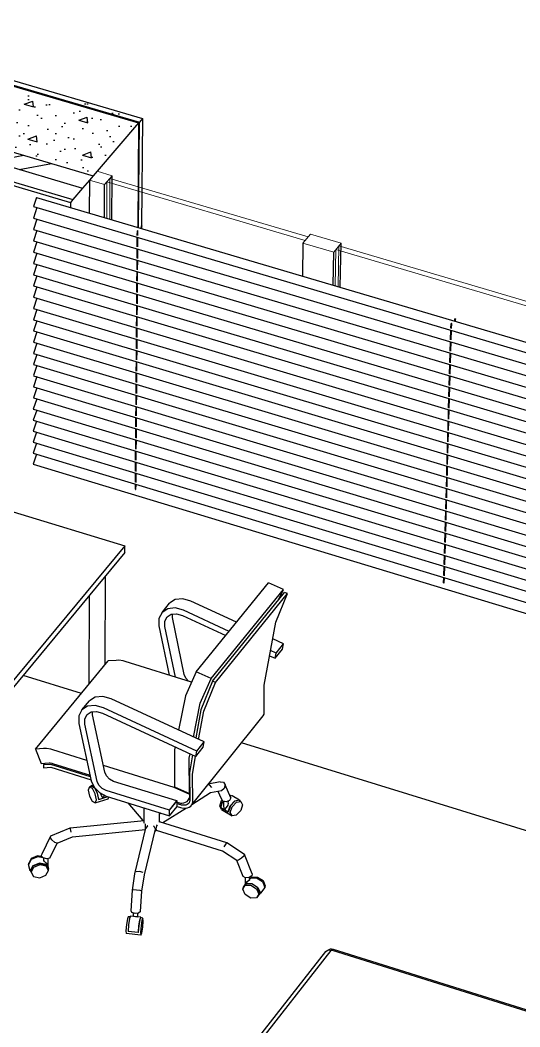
# Model space of a CAD drawing. Header units: millimetres. Extents: x 14050 to 24936, y -11631 to -4577.
# Drawn here: x 19801 to 20188, y -6315 to -5535 of the extents above; entities that cross this region are included whole.
import ezdxf

# ---------------------------------------------------------------- set-up
doc = ezdxf.new("R2010")
doc.units = ezdxf.units.MM
doc.header["$MEASUREMENT"] = 0
for name, color, linetype in [('NewA-Ee_25_10-M_WallsExternal', 7, 'Continuous'), ('NewA-Ee_30_40-M_Floors', 7, 'Continuous'), ('NewA-Ee_40_20-M_GeneralFFAndEInternalFixed', 7, 'Continuous'), ('NewA-Ee_40_20-M_GeneralFFAndEInternalMovable', 7, 'Continuous')]:
    doc.layers.add(name, color=color, linetype=linetype)

# ---------------------------------------------------------------- blocks, each defined once
blk = doc.blocks.new('Section Elem_7_1', base_point=(19801.11, -7873.17))
at = {"layer": 'NewA-Ee_25_10-M_WallsExternal', "linetype": 'Continuous'}
h = blk.add_hatch(dxfattribs=at)
h.set_pattern_fill('Structural_Concrete_0001', color=256, style=0, pattern_type=2)
h.set_pattern_definition([(343.6148, (19801.115, -7873.17), (36.4463, 41.5455), [7.3324, -36.6622]), (343.6148, (19840.44, -7858.604), (36.4463, 41.5455), [7.3324, -36.6622]), (20.3255, (19801.115, -7873.17), (-45.0887, 39.3886), [6.9897, -34.9487]), (20.3255, (19843.323, -7885.58), (-45.0887, 39.3886), [6.9897, -34.9487]), (96.095, (19808.15, -7875.24), (81.535, 2.1568), [4.5219, -22.6095]), (96.095, (19850.36, -7887.65), (81.535, 2.1568), [4.5219, -22.6095]), (343.6148, (19804.622, -7869.174), (7.014088, 7.99543), [0, -14.664884, 0, -21.997326]), (10.37118, (19811.656, -7871.2425), (-4.988787, 8.57883), [0, -11.366864, 0, -18.94477])])
h.paths.add_polyline_path([(19596.26, -5578.86), (19857.27, -5655.83), (19892.44, -5614.88), (19632.32, -5538.62)])
h = blk.add_hatch(dxfattribs=at)
h.set_pattern_fill('Render_0001', color=256, style=0, pattern_type=2)
h.set_pattern_definition([(10.3505, (19821.469, -7849.97), (-6.555697, 11.20255), [0, -13.22121, 0, -19.83182]), (78.8241, (19862.426, -7861.974), (-20.4518, 1.50508), [0, -5.81004, 0, -10.03553])])
h.paths.add_polyline_path([(19632.89, -5537.98), (19892.99, -5614.23), (19895.34, -5611.5), (19635.3, -5535.3)])
h = blk.add_hatch(dxfattribs=at)
h.set_pattern_fill('Insulation_0001', color=256, style=0, pattern_type=2)
h.set_pattern_definition([(10.3944, (19801.115, -7873.17), (-26.9852, 46.7349), []), (10.3944, (19795.72, -7863.825), (-26.9852, 46.7349), [])])
h.paths.add_polyline_path([(19596.26, -5578.86), (19587.75, -5588.36), (19848.97, -5665.5), (19857.27, -5655.83)])
h = blk.add_hatch(dxfattribs=at)
h.set_pattern_fill('Plaster_0001', color=256, style=0, pattern_type=2)
h.set_pattern_definition([(343.5262, (19801.115, -7873.172), (10.215346, 11.64458), [0, -12.267855]), (343.5262, (19812.105, -7869.089), (10.215346, 11.64458), [0, -12.267855])])
h.paths.add_polyline_path([(19580.06, -5596.94), (19578.07, -5599.16), (19839.53, -5676.49), (19841.47, -5674.23)])
for p, q in [((19632.32, -5538.62), (19892.44, -5614.88)), ((19632.89, -5537.98), (19892.99, -5614.23)), ((19635.3, -5535.3), (19895.34, -5611.5)), ((19596.26, -5578.86), (19857.27, -5655.83)), ((19587.75, -5588.36), (19848.97, -5665.5)), ((19580.06, -5596.94), (19841.47, -5674.23)), ((19892.44, -5614.88), (19891.81, -5695.9)), ((19892.36, -5696.06), (19892.99, -5614.23)), ((19895.34, -5611.5), (19892.99, -5614.23)), ((19895.34, -5611.5), (19894.67, -5694.76)), ((19757.68, -5652.28), (19839.53, -5676.49))]:
    blk.add_line(p, q, dxfattribs=at)
at = {"layer": 'NewA-Ee_25_10-M_WallsExternal', "linetype": 'Continuous', "flags": 128}
for points in [[(19892.44, -5614.88), (19860.2, -5652.42), (19857.27, -5655.83)], [(19857.27, -5655.83), (19854.32, -5659.28), (19848.97, -5665.5), (19841.47, -5674.23), (19839.53, -5676.49)]]:
    blk.add_lwpolyline(points, dxfattribs=at)
blk = doc.blocks.new('Section Elem_26_1', base_point=(19801.11, -7873.17))
at = {"layer": 'NewA-Ee_25_10-M_WallsExternal', "linetype": 'Continuous'}
for p, q in [((19860.2, -5652.53), (19860.2, -5652.42)), ((19854.32, -5659.28), (19854.2, -5684.77)), ((19865.94, -5688.24), (19866.08, -5662.75)), ((19871.76, -5689.96), (19871.96, -5655.88)), ((19839.53, -5676.49), (19839.52, -5680.42)), ((20019.85, -5708.12), (20019.38, -5733.64)), ((20048.7, -5742.32), (20049.43, -5708.19)), ((20043.12, -5740.67), (20043.65, -5715.14)), ((20199.26, -5761.05), (20198.61, -5780.3)), ((20196.91, -5786.17), (20197.05, -5782.23))]:
    blk.add_line(p, q, dxfattribs=at)
at = {"layer": 'NewA-Ee_25_10-M_WallsExternal', "color": 24, "linetype": 'Continuous', "lineweight": 13}
for p, q in [((19860.2, -5652.42), (19871.96, -5655.88)), ((19854.32, -5659.28), (19866.08, -5662.75)), ((19871.96, -5655.88), (19866.08, -5662.75)), ((19867.84, -5660.69), (20021.59, -5706.03)), ((20023.91, -5703.26), (19870.2, -5657.94)), ((20025.64, -5701.18), (20019.85, -5708.12)), ((20025.64, -5701.18), (20049.43, -5708.19)), ((20019.85, -5708.12), (20043.65, -5715.14)), ((20049.43, -5708.19), (20043.65, -5715.14)), ((20045.38, -5713.05), (20200.97, -5758.94)), ((20203.24, -5756.14), (20047.69, -5710.27)), ((20204.95, -5754.03), (20199.26, -5761.05)), ((20204.95, -5754.03), (20216.98, -5757.58)), ((20199.26, -5761.05), (20211.3, -5764.6))]:
    blk.add_line(p, q, dxfattribs=at)
at = {"layer": 'NewA-Ee_25_10-M_WallsExternal', "color": 44, "linetype": 'Continuous', "lineweight": 13}
for p, q in [((19867.84, -5660.69), (19867.69, -5688.76)), ((19870.2, -5657.94), (19870.01, -5689.45)), ((20021.59, -5706.15), (20021.59, -5706.03)), ((20023.9, -5703.37), (20023.91, -5703.26)), ((20045.38, -5713.05), (20044.8, -5741.16)), ((20047.69, -5710.27), (20047.03, -5741.82)), ((20200.96, -5759.06), (20200.97, -5758.94))]:
    blk.add_line(p, q, dxfattribs=at)
blk = doc.blocks.new('Section Elem_155_1', base_point=(19801.11, -7873.17))
at = {"layer": 'NewA-Ee_30_40-M_Floors', "linetype": 'Continuous'}
for p, q in [((19848.06, -6056.97), (19802.84, -6043.02)), ((20447.44, -6241.84), (19972.25, -6095.27))]:
    blk.add_line(p, q, dxfattribs=at)
blk = doc.blocks.new('Section Elem_202_1', base_point=(19801.11, -7873.17))
at = {"layer": 'NewA-Ee_40_20-M_GeneralFFAndEInternalFixed', "linetype": 'Continuous'}
for p, q in [((19813.28, -5672.68), (19810.92, -5679.8)), ((19813.3, -5672.66), (19813.28, -5672.68)), ((19813.28, -5672.68), (20218.58, -5792.61)), ((19813.3, -5672.66), (20218.6, -5792.59)), ((19810.92, -5679.8), (19810.93, -5679.81)), ((19813.58, -5680.59), (19810.92, -5688.63)), ((19810.93, -5679.81), (20216.17, -5799.82)), ((19813.57, -5689.42), (19810.91, -5697.44)), ((19810.92, -5688.63), (20215.85, -5808.68)), ((19810.92, -5688.63), (19810.92, -5688.63)), ((19813.56, -5698.23), (19810.9, -5706.23)), ((19810.91, -5697.44), (19810.92, -5697.44)), ((19810.92, -5697.44), (20215.54, -5817.51)), ((19891.41, -5702.08), (19891.44, -5698.45)), ((19891.66, -5698.37), (19891.44, -5698.45)), ((19891.44, -5698.45), (19891.45, -5698.61)), ((19891.45, -5698.61), (19891.69, -5698.68)), ((19891.66, -5698.37), (19891.9, -5698.44)), ((19891.91, -5698.59), (19891.69, -5698.68)), ((19891.88, -5702.21), (19891.91, -5698.59)), ((19891.9, -5698.44), (19891.91, -5698.59)), ((19894.52, -5696.7), (19894.53, -5694.81)), ((19894.75, -5694.73), (19894.53, -5694.81)), ((19894.53, -5694.81), (19894.55, -5694.97)), ((19894.55, -5694.97), (19894.79, -5695.04)), ((19894.75, -5694.73), (19894.99, -5694.8)), ((19895.01, -5694.95), (19894.79, -5695.04)), ((19894.99, -5694.8), (19895.01, -5694.95)), ((19894.99, -5696.84), (19895.01, -5694.95)), ((19813.55, -5707.02), (19810.89, -5715.02)), ((19810.9, -5706.23), (19810.91, -5706.24)), ((19810.91, -5706.24), (20215.22, -5826.34)), ((19891.34, -5710.91), (19891.4, -5703.64)), ((19891.81, -5711.05), (19891.87, -5703.78)), ((19810.89, -5715.02), (19810.9, -5715.02)), ((19813.53, -5715.81), (19810.89, -5723.79)), ((19810.9, -5715.02), (20214.91, -5835.15)), ((19891.27, -5719.73), (19891.33, -5712.47)), ((19891.75, -5719.87), (19891.8, -5712.61)), ((19813.52, -5724.58), (19810.88, -5732.55)), ((19810.89, -5723.79), (19810.9, -5723.79)), ((19810.9, -5723.8), (20214.59, -5843.95)), ((19891.21, -5728.53), (19891.26, -5721.29)), ((19891.68, -5728.67), (19891.73, -5721.43)), ((19813.51, -5733.33), (19810.87, -5741.29)), ((19810.88, -5732.55), (19810.89, -5732.55)), ((19810.89, -5732.55), (20214.28, -5852.74)), ((19891.14, -5737.32), (19891.19, -5730.09)), ((19891.61, -5737.46), (19891.67, -5730.23)), ((19810.87, -5741.29), (19810.88, -5741.29)), ((19810.88, -5741.3), (20213.97, -5861.51)), ((19891.07, -5746.1), (19891.13, -5738.88)), ((19891.54, -5746.24), (19891.6, -5739.02)), ((19813.5, -5742.08), (19810.87, -5750.02)), ((19891, -5754.87), (19891.06, -5747.65)), ((19891.47, -5755.01), (19891.53, -5747.79)), ((19813.49, -5750.81), (19810.86, -5758.74)), ((19810.87, -5750.02), (19810.87, -5750.03)), ((19810.87, -5750.03), (20213.65, -5870.27)), ((19890.94, -5763.62), (19890.99, -5756.42)), ((19891.41, -5763.76), (19891.46, -5756.56)), ((19813.48, -5759.53), (19810.85, -5767.45)), ((19810.86, -5758.74), (19810.87, -5758.74)), ((19810.87, -5758.75), (20213.34, -5879.01)), ((19813.47, -5768.23), (19810.84, -5776.14)), ((19810.85, -5767.45), (19810.86, -5767.45)), ((19810.86, -5767.45), (20213.03, -5887.74)), ((19890.87, -5772.36), (19890.92, -5765.17)), ((19891.34, -5772.5), (19891.4, -5765.31)), ((20134.54, -5774.07), (20134.65, -5770.44)), ((20134.87, -5770.35), (20134.65, -5770.44)), ((20134.65, -5770.44), (20134.67, -5770.6)), ((20134.67, -5770.6), (20134.91, -5770.67)), ((20134.87, -5770.35), (20135.11, -5770.42)), ((20135.13, -5770.58), (20134.91, -5770.67)), ((20135.02, -5774.21), (20135.13, -5770.58)), ((20135.11, -5770.42), (20135.13, -5770.58)), ((20137.61, -5768.63), (20137.67, -5766.74)), ((20137.89, -5766.65), (20137.67, -5766.74)), ((20137.67, -5766.74), (20137.69, -5766.9)), ((20137.69, -5766.9), (20137.93, -5766.97)), ((20137.89, -5766.65), (20138.13, -5766.73)), ((20138.15, -5766.88), (20137.93, -5766.97)), ((20138.09, -5768.77), (20138.15, -5766.88)), ((20138.13, -5766.73), (20138.15, -5766.88)), ((19810.84, -5776.14), (19810.85, -5776.14)), ((19813.46, -5776.93), (19810.84, -5784.82)), ((19810.85, -5776.15), (20212.72, -5896.46)), ((19890.8, -5781.08), (19890.86, -5773.91)), ((19891.27, -5781.22), (19891.33, -5774.05)), ((20134.29, -5782.92), (20134.5, -5775.64)), ((20134.77, -5783.06), (20134.98, -5775.78)), ((19813.44, -5785.6), (19810.83, -5793.49)), ((19810.84, -5784.82), (19810.84, -5784.82)), ((19810.84, -5784.83), (20212.41, -5905.17)), ((19890.74, -5789.79), (19890.79, -5782.63)), ((19891.2, -5789.94), (19891.26, -5782.77)), ((20134.04, -5791.75), (20134.25, -5784.48)), ((20134.52, -5791.9), (20134.73, -5784.63)), ((19813.43, -5794.27), (19810.82, -5802.14)), ((19810.83, -5793.49), (19810.84, -5793.49)), ((19810.84, -5793.49), (20212.1, -5913.86)), ((19890.67, -5798.49), (19890.72, -5791.34)), ((19891.14, -5798.63), (19891.19, -5791.48)), ((20133.79, -5800.58), (20133.99, -5793.32)), ((20134.27, -5800.72), (20134.47, -5793.46)), ((20215.85, -5808.68), (20220.16, -5795.85)), ((20216.17, -5799.82), (20218.6, -5792.59)), ((20220.15, -5795.84), (20217.74, -5795.13)), ((20218.6, -5792.59), (20218.58, -5792.61)), ((20220.15, -5795.85), (20220.15, -5795.84)), ((19813.42, -5802.92), (19810.81, -5810.78)), ((19810.82, -5802.14), (19810.83, -5802.14)), ((19810.83, -5802.15), (20211.79, -5922.54)), ((19890.6, -5807.18), (19890.66, -5800.04)), ((19891.07, -5807.32), (19891.13, -5800.18)), ((20133.53, -5809.38), (20133.74, -5802.14)), ((20134.01, -5809.53), (20134.22, -5802.28)), ((19810.81, -5810.78), (19810.82, -5810.78)), ((19813.41, -5811.56), (19810.81, -5819.41)), ((19810.82, -5810.79), (20211.48, -5931.21)), ((19890.53, -5815.85), (19890.59, -5808.72)), ((19891, -5815.99), (19891.06, -5808.86)), ((20133.28, -5818.18), (20133.49, -5810.94)), ((20133.76, -5818.32), (20133.97, -5811.08)), ((20215.54, -5817.51), (20219.84, -5804.7)), ((20219.83, -5804.69), (20217.43, -5803.98)), ((20219.83, -5804.7), (20219.83, -5804.69)), ((19810.81, -5819.41), (19810.82, -5819.41)), ((19810.82, -5819.41), (20211.17, -5939.86)), ((19890.47, -5824.51), (19890.52, -5817.4)), ((19890.94, -5824.65), (19890.99, -5817.54)), ((20215.22, -5826.34), (20219.52, -5813.54)), ((20219.51, -5813.53), (20217.11, -5812.82)), ((20219.51, -5813.54), (20219.51, -5813.53)), ((19813.4, -5820.19), (19810.8, -5828.02)), ((19890.4, -5833.16), (19890.46, -5826.05)), ((19890.87, -5833.3), (19890.92, -5826.2)), ((20133.03, -5826.96), (20133.24, -5819.74)), ((20133.51, -5827.1), (20133.72, -5819.88)), ((20214.91, -5835.15), (20219.2, -5822.36)), ((20219.19, -5822.35), (20216.8, -5821.64)), ((20219.19, -5822.36), (20219.19, -5822.35)), ((19813.39, -5828.81), (19810.79, -5836.63)), ((19810.8, -5828.02), (19810.81, -5828.03)), ((19810.81, -5828.03), (20210.86, -5948.5)), ((19890.33, -5841.8), (19890.39, -5834.7)), ((19890.8, -5841.94), (19890.86, -5834.84)), ((20132.78, -5835.73), (20132.99, -5828.52)), ((20133.26, -5835.87), (20133.47, -5828.66)), ((20214.59, -5843.95), (20218.88, -5831.17)), ((20218.88, -5831.16), (20216.48, -5830.45)), ((20218.87, -5831.17), (20218.88, -5831.16)), ((19810.79, -5836.63), (19810.8, -5836.63)), ((19813.38, -5837.41), (19810.79, -5845.22)), ((19810.8, -5836.63), (20210.55, -5957.13)), ((20132.53, -5844.48), (20132.74, -5837.28)), ((20133.01, -5844.62), (20133.21, -5837.42)), ((20214.28, -5852.74), (20218.57, -5839.96)), ((20218.56, -5839.96), (20216.17, -5839.25)), ((20218.56, -5839.96), (20218.56, -5839.96)), ((19813.37, -5846), (19810.78, -5853.79)), ((19810.79, -5845.22), (20210.25, -5965.74)), ((19810.79, -5845.22), (19810.79, -5845.22)), ((19890.27, -5850.42), (19890.32, -5843.33)), ((19890.74, -5850.56), (19890.79, -5843.47)), ((20132.28, -5853.22), (20132.49, -5846.04)), ((20132.76, -5853.37), (20132.96, -5846.18)), ((20213.97, -5861.51), (20218.25, -5848.75)), ((20218.24, -5848.74), (20215.86, -5848.03)), ((20218.24, -5848.75), (20218.24, -5848.74)), ((19813.36, -5854.58), (19810.77, -5862.36)), ((19810.78, -5853.79), (19810.79, -5853.8)), ((19810.79, -5853.8), (20209.94, -5974.34)), ((19890.2, -5859.03), (19890.26, -5851.95)), ((19890.67, -5859.17), (19890.72, -5852.1)), ((20132.03, -5861.95), (20132.24, -5854.78)), ((20132.51, -5862.09), (20132.71, -5854.92)), ((20213.65, -5870.27), (20217.93, -5857.51)), ((20217.93, -5857.51), (20215.55, -5856.8)), ((20217.93, -5857.51), (20217.93, -5857.51)), ((19813.35, -5863.14), (19810.76, -5870.91)), ((19810.77, -5862.36), (19810.78, -5862.36)), ((19810.78, -5862.36), (20209.63, -5982.93)), ((19890.14, -5867.62), (19890.19, -5860.56)), ((19890.6, -5867.76), (19890.66, -5860.7)), ((20131.78, -5870.67), (20131.99, -5863.5)), ((20132.26, -5870.81), (20132.46, -5863.65)), ((20217.61, -5866.27), (20215.24, -5865.56)), ((19810.76, -5870.91), (19810.77, -5870.91)), ((19813.33, -5871.69), (19810.76, -5879.45)), ((19810.77, -5870.92), (20209.33, -5991.51)), ((19890.07, -5876.21), (19890.12, -5869.16)), ((19890.54, -5876.35), (19890.59, -5869.3)), ((20131.53, -5879.37), (20131.74, -5872.22)), ((20132.01, -5879.51), (20132.21, -5872.36)), ((20213.34, -5879.01), (20217.62, -5866.27)), ((20217.61, -5866.27), (20217.61, -5866.27)), ((19810.76, -5879.45), (19810.77, -5879.45)), ((19810.77, -5879.45), (20209.02, -6000.07)), ((19890, -5884.78), (19890.06, -5877.74)), ((19890.47, -5884.92), (19890.52, -5877.88)), ((20131.28, -5888.06), (20131.49, -5880.92)), ((20131.76, -5888.2), (20131.96, -5881.06)), ((20213.03, -5887.74), (20217.3, -5875.01)), ((20217.3, -5875.01), (20214.92, -5874.3)), ((20217.3, -5875.01), (20217.3, -5875.01)), ((19889.94, -5893.34), (19889.99, -5886.31)), ((19890.4, -5893.48), (19890.46, -5886.45)), ((20131.04, -5896.73), (20131.24, -5889.6)), ((20212.72, -5896.46), (20216.99, -5883.74)), ((20216.98, -5883.74), (20214.61, -5883.03)), ((20216.98, -5883.74), (20216.98, -5883.74)), ((19889.9, -5898.85), (19889.93, -5894.87)), ((19890.36, -5898.99), (19890.39, -5895.01)), ((20131.51, -5896.88), (20131.72, -5889.75)), ((20212.41, -5905.17), (20216.68, -5892.46)), ((20216.67, -5892.45), (20214.3, -5891.75)), ((20216.67, -5892.46), (20216.67, -5892.45)), ((19889.9, -5898.85), (19889.91, -5899)), ((19889.91, -5899), (19890.14, -5899.07)), ((19890.14, -5899.07), (19890.36, -5898.99)), ((20130.79, -5905.4), (20130.99, -5898.28)), ((20131.26, -5905.54), (20131.47, -5898.42)), ((20212.1, -5913.86), (20216.36, -5901.16)), ((20216.36, -5901.16), (20213.99, -5900.45)), ((20216.35, -5901.16), (20216.36, -5901.16)), ((20130.54, -5914.05), (20130.74, -5906.94)), ((20131.02, -5914.19), (20131.22, -5907.08)), ((20211.79, -5922.54), (20216.05, -5909.85)), ((20216.04, -5909.85), (20213.68, -5909.14)), ((20216.04, -5909.85), (20216.04, -5909.85)), ((20130.29, -5922.68), (20130.5, -5915.59)), ((20130.77, -5922.83), (20130.97, -5915.73)), ((20211.48, -5931.21), (20215.74, -5918.53)), ((20215.73, -5918.52), (20213.37, -5917.82)), ((20215.73, -5918.53), (20215.73, -5918.52)), ((20130.05, -5931.31), (20130.25, -5924.22)), ((20130.52, -5931.45), (20130.72, -5924.37)), ((20211.17, -5939.86), (20215.43, -5927.19)), ((20215.42, -5927.19), (20213.07, -5926.48)), ((20215.42, -5927.19), (20215.42, -5927.19)), ((20129.8, -5939.92), (20130, -5932.85)), ((20130.27, -5940.06), (20130.48, -5932.99)), ((20210.86, -5948.5), (20215.11, -5935.84)), ((20215.11, -5935.84), (20212.76, -5935.13)), ((20215.1, -5935.84), (20215.11, -5935.84)), ((20129.55, -5948.52), (20129.76, -5941.46)), ((20130.03, -5948.66), (20130.23, -5941.6)), ((20214.8, -5944.48), (20212.45, -5943.77)), ((20129.31, -5957.1), (20129.51, -5950.05)), ((20129.78, -5957.25), (20129.98, -5950.2)), ((20210.55, -5957.13), (20214.8, -5944.48)), ((20214.79, -5944.48), (20214.8, -5944.48)), ((20129.06, -5965.67), (20129.27, -5958.64)), ((20129.54, -5965.82), (20129.74, -5958.78)), ((20210.25, -5965.74), (20214.49, -5953.11)), ((20214.48, -5953.1), (20212.14, -5952.4)), ((20214.48, -5953.11), (20214.48, -5953.1)), ((20128.91, -5971.2), (20129.02, -5967.21)), ((20129.38, -5971.34), (20129.49, -5967.35)), ((20209.94, -5974.34), (20214.18, -5961.72)), ((20214.17, -5961.71), (20211.84, -5961.01)), ((20214.17, -5961.72), (20214.17, -5961.71)), ((20128.91, -5971.2), (20128.93, -5971.36)), ((20128.93, -5971.36), (20129.16, -5971.43)), ((20129.16, -5971.43), (20129.38, -5971.34)), ((20209.63, -5982.93), (20213.87, -5970.32)), ((20213.86, -5970.31), (20211.53, -5969.61)), ((20213.86, -5970.32), (20213.86, -5970.31)), ((20209.33, -5991.51), (20213.56, -5978.91)), ((20213.56, -5978.9), (20211.23, -5978.2)), ((20213.55, -5978.91), (20213.56, -5978.9)), ((20209.02, -6000.07), (20213.25, -5987.48)), ((20213.25, -5987.47), (20210.92, -5986.77)), ((20213.25, -5987.48), (20213.25, -5987.47))]:
    blk.add_line(p, q, dxfattribs=at)
blk = doc.blocks.new('Section Elem_229_1', base_point=(19801.11, -7873.17))
at = {"layer": 'NewA-Ee_40_20-M_GeneralFFAndEInternalMovable', "linetype": 'Continuous'}
for p, q in [((19636.49, -6023.94), (19741.64, -5899.97)), ((19741.64, -5899.97), (19762.39, -5906.28)), ((19765.06, -5907.09), (19779.79, -5911.58)), ((19795.12, -5916.24), (19881.68, -5942.58)), ((19881.68, -5942.58), (19756.77, -6093.28)), ((19881.64, -5947.9), (19881.68, -5942.58)), ((19881.64, -5947.9), (19756.79, -6098.61)), ((19866.4, -6034.66), (19866.8, -5965.81)), ((19854.1, -6049.62), (19854.42, -5980.75)), ((19756.77, -6093.28), (19718.64, -6081.43)), ((19756.79, -6098.61), (19718.67, -6086.77)), ((19744.36, -6237.38), (19743.64, -6094.53)), ((19756.74, -6234.85), (19756.2, -6098.43)), ((19756.79, -6098.61), (19756.77, -6093.28)), ((19743.13, -6237.64), (19743.6, -6233.92)), ((19747.01, -6240.46), (19743.13, -6237.64)), ((19743.14, -6239.71), (19743.13, -6237.64)), ((19747.02, -6242.54), (19743.14, -6239.71)), ((19743.6, -6233.92), (19744.35, -6233.53)), ((19747.6, -6239.74), (19744.36, -6237.38)), ((19752.97, -6240.74), (19747.01, -6240.46)), ((19752.56, -6239.97), (19747.6, -6239.74)), ((19756.35, -6237.95), (19752.56, -6239.97)), ((19757.51, -6238.31), (19752.97, -6240.74)), ((19757.52, -6240.39), (19752.98, -6242.82)), ((19756.74, -6234.85), (19756.35, -6237.95)), ((19756.74, -6233.7), (19757.98, -6234.6)), ((19757.98, -6234.6), (19757.51, -6238.31)), ((19757.99, -6236.68), (19757.52, -6240.39)), ((19757.99, -6236.68), (19757.98, -6234.6)), ((19752.98, -6242.82), (19747.02, -6242.54))]:
    blk.add_line(p, q, dxfattribs=at)
blk = doc.blocks.new('Section Elem_230_1', base_point=(19801.11, -7873.17))
at = {"layer": 'NewA-Ee_40_20-M_GeneralFFAndEInternalMovable', "linetype": 'Continuous'}
for p, q in [((19937.12, -6040.19), (19993.08, -5971.43)), ((20004.63, -5976.51), (19993.08, -5971.43)), ((19948.74, -6045.32), (20004.63, -5976.51)), ((19949.7, -6047.53), (20005.58, -5978.71)), ((19952.07, -6048.44), (20007.93, -5979.62)), ((19998.75, -6001.82), (20007.93, -5979.62)), ((20001.23, -5984.06), (20004.63, -5976.51)), ((20007.93, -5979.62), (20005.58, -5978.71)), ((19910.55, -5994.18), (19916.35, -5987.11)), ((19920.82, -5990.79), (19914.99, -5991.35)), ((19920.79, -5984.28), (19916.35, -5987.11)), ((19926.63, -5983.72), (19920.79, -5984.28)), ((19927.18, -5992.59), (19920.82, -5990.79)), ((19932.98, -5985.51), (19926.63, -5983.72)), ((19968.34, -6001.83), (19932.98, -5985.51)), ((19910.55, -5994.18), (19908.17, -5998.84)), ((19908.17, -5998.84), (19908.21, -6004.64)), ((19914.99, -5991.35), (19910.55, -5994.18)), ((19912.76, -6001.01), (19914.46, -5997.68)), ((19914.46, -5997.68), (19917.64, -5995.67)), ((19914.46, -5997.68), (19914.54, -5997.59)), ((19917.64, -5995.67), (19921.8, -5995.27)), ((19918.59, -5998.08), (19918.58, -5995.58)), ((19927.82, -6042.31), (19918.59, -5998.08)), ((19921.8, -5995.27), (19926.34, -5996.55)), ((19926.34, -5996.55), (19959.99, -6012.09)), ((19962.56, -6008.93), (19927.18, -5992.59)), ((19908.21, -6004.64), (19916.22, -6042.84)), ((19912.79, -6005.15), (19912.76, -6001.01)), ((19920.98, -6044.3), (19912.79, -6005.15)), ((19989.68, -6050.64), (19998.75, -6001.82)), ((20004.71, -6018.62), (19996.35, -6014.76)), ((19998.95, -6025.73), (20004.71, -6018.62)), ((20003.92, -6022.61), (20004.71, -6018.62)), ((19993.93, -6027.76), (19998.17, -6029.72)), ((19998.95, -6025.73), (19994.67, -6023.75)), ((19998.17, -6029.72), (20003.92, -6022.61)), ((19998.17, -6029.72), (19998.95, -6025.73)), ((19812.56, -6100.15), (19868.74, -6031.82)), ((19874.93, -6031.42), (19868.74, -6031.82)), ((19877.16, -6031.35), (19874.93, -6031.42)), ((19880.37, -6031.83), (19877.16, -6031.35)), ((19882, -6032.33), (19880.37, -6031.83)), ((19933.52, -6048.16), (19882, -6032.33)), ((19929.12, -6045.3), (19927.82, -6042.31)), ((19937.12, -6040.19), (19928.65, -6058.92)), ((19931.16, -6047.43), (19929.12, -6045.3)), ((19948.74, -6045.32), (19937.12, -6040.19)), ((19940.19, -6064.46), (19948.74, -6045.32)), ((19949.7, -6047.53), (19940.61, -6069.68)), ((19942.96, -6070.65), (19952.07, -6048.44)), ((19952.07, -6048.44), (19949.7, -6047.53)), ((19989.87, -6072.27), (19989.68, -6050.64)), ((19858.8, -6059.82), (19854.35, -6062.63)), ((19864.65, -6059.28), (19858.8, -6059.82)), ((19871.05, -6061.1), (19864.65, -6059.28)), ((19943.28, -6094.59), (19871.05, -6061.1)), ((19928.65, -6058.92), (19923.26, -6085.44)), ((19848.45, -6069.82), (19854.35, -6062.63)), ((19852.9, -6067.01), (19848.45, -6069.82)), ((19858.76, -6066.47), (19852.9, -6067.01)), ((19865.15, -6068.3), (19858.76, -6066.47)), ((19937.43, -6101.82), (19865.15, -6068.3)), ((19934.94, -6090.85), (19940.19, -6064.46)), ((19848.45, -6069.82), (19846.09, -6074.47)), ((19846.09, -6074.47), (19846.16, -6080.28)), ((19850.72, -6076.67), (19852.41, -6073.34)), ((19850.77, -6080.82), (19850.72, -6076.67)), ((19852.41, -6073.34), (19855.58, -6071.34)), ((19852.41, -6073.34), (19852.48, -6073.25)), ((19855.58, -6071.34), (19859.77, -6070.96)), ((19856.66, -6073.62), (19856.63, -6071.24)), ((19866.17, -6117.97), (19856.66, -6073.62)), ((19859.77, -6070.96), (19864.33, -6072.26)), ((19864.33, -6072.26), (19936.67, -6105.82)), ((19933.62, -6143.25), (19989.09, -6074.35)), ((19940.61, -6069.68), (19936.65, -6091.52)), ((19938.95, -6092.71), (19942.96, -6070.65)), ((19989.09, -6074.35), (19989.68, -6073.14)), ((19989.68, -6073.14), (19989.87, -6072.27)), ((19846.16, -6080.28), (19855.71, -6124.63)), ((19860.31, -6125.17), (19850.77, -6080.82)), ((19818.77, -6099.77), (19812.56, -6100.15)), ((19812.56, -6100.15), (19816.92, -6111.25)), ((19821.01, -6099.72), (19818.77, -6099.77)), ((19824.24, -6100.2), (19821.01, -6099.72)), ((19825.88, -6100.71), (19824.24, -6100.2)), ((19920.63, -6098.38), (19920.17, -6100.65)), ((19936.67, -6105.82), (19942.51, -6098.59)), ((19937.43, -6101.82), (19943.28, -6094.59)), ((19942.51, -6098.59), (19943.28, -6094.59)), ((19852.33, -6108.92), (19825.88, -6100.71)), ((19920.17, -6100.65), (19920.36, -6129.46)), ((19931.71, -6107.05), (19932.36, -6103.82)), ((19931.95, -6134.61), (19931.71, -6107.05)), ((19934.25, -6104.7), (19931.76, -6118.44)), ((19934.09, -6119.5), (19936.58, -6105.78)), ((19936.67, -6105.82), (19937.43, -6101.82)), ((19816.92, -6111.25), (19823.05, -6110.88)), ((19818.79, -6112.46), (19819.93, -6111.07)), ((19824.49, -6112.12), (19818.79, -6112.46)), ((19818.79, -6112.46), (19818.79, -6114.57)), ((19818.79, -6114.57), (19824.39, -6114.2)), ((19823.05, -6110.88), (19823.89, -6110.86)), ((19823.89, -6110.86), (19825.1, -6111.04)), ((19824.39, -6114.2), (19855.55, -6123.88)), ((19855.07, -6121.62), (19824.49, -6112.12)), ((19825.1, -6111.04), (19825.71, -6111.23)), ((19825.71, -6111.23), (19854.77, -6120.26)), ((19919.99, -6129.9), (19865.08, -6112.87)), ((19867.5, -6120.97), (19866.17, -6117.97)), ((19869.95, -6123.53), (19867.5, -6120.97)), ((19873.03, -6125.13), (19869.95, -6123.53)), ((19931.76, -6118.44), (19932.06, -6140.12)), ((19934.39, -6141.16), (19934.09, -6119.5)), ((19854.36, -6129.46), (19853.43, -6131.89)), ((19854.36, -6129.46), (19856, -6128.94)), ((19856.58, -6130.64), (19854.36, -6129.46)), ((19855.69, -6128.47), (19855.44, -6129.12)), ((19855.69, -6128.47), (19857.2, -6127.99)), ((19857.97, -6129.68), (19855.69, -6128.47)), ((19855.71, -6124.63), (19857.92, -6129.63)), ((19855.76, -6129.02), (19855.83, -6128.85)), ((19855.83, -6128.85), (19855.9, -6128.83)), ((19855.83, -6128.85), (19858.09, -6130.06)), ((19858.79, -6134.74), (19856.58, -6130.64)), ((19857.92, -6129.63), (19862.01, -6133.9)), ((19858.09, -6130.06), (19860.35, -6134.24)), ((19860.49, -6134.18), (19858.18, -6129.89)), ((19861.63, -6128.18), (19860.31, -6125.17)), ((19864.09, -6130.74), (19861.63, -6128.18)), ((19867.17, -6132.33), (19864.09, -6130.74)), ((19922.17, -6140.33), (19873.03, -6125.13)), ((19932.03, -6135.25), (19919.99, -6129.9)), ((19920.36, -6129.46), (19931.95, -6134.61)), ((19946.12, -6127.71), (19947.2, -6127.84)), ((19955.72, -6125.57), (19946.41, -6127.36)), ((19947.2, -6127.84), (19948.91, -6129.87)), ((19955.72, -6125.57), (19958.19, -6125.73)), ((19958.79, -6130.65), (19956.57, -6132.53)), ((19958.19, -6125.73), (19959.46, -6127.84)), ((19959.46, -6127.84), (19958.79, -6130.65)), ((19964.02, -6138.03), (19959.46, -6127.84)), ((19853.43, -6131.89), (19854.33, -6136.5)), ((19854.33, -6136.5), (19856.53, -6140.6)), ((19858.75, -6141.78), (19868.82, -6138.58)), ((19859.69, -6139.35), (19858.79, -6134.74)), ((19860.35, -6134.24), (19861.26, -6138.95)), ((19861.46, -6139.18), (19860.49, -6134.18)), ((19861.26, -6138.95), (19861.46, -6139.18)), ((19861.46, -6139.18), (19868.46, -6136.96)), ((19862.01, -6133.9), (19867.15, -6136.56)), ((19863.7, -6136.18), (19862.77, -6134.29)), ((19864.99, -6138.07), (19863.7, -6136.18)), ((19865.73, -6135.82), (19864.99, -6138.07)), ((19867.15, -6136.56), (19916.38, -6151.82)), ((19916.34, -6147.56), (19867.17, -6132.33)), ((19868.82, -6138.58), (19869.34, -6137.24)), ((19930.94, -6139.63), (19932.04, -6138.27)), ((19930.94, -6139.63), (19931.65, -6138.42)), ((19931.65, -6138.42), (19932.07, -6137.03)), ((19931.95, -6134.61), (19931.98, -6134.57)), ((19932.03, -6135.25), (19932.1, -6135.15)), ((19932.14, -6135.3), (19932.03, -6135.25)), ((19932.07, -6137.03), (19932.19, -6135.51)), ((19932.14, -6135.3), (19932.22, -6135.21)), ((19932.19, -6135.51), (19932.14, -6135.3)), ((19948.13, -6134.16), (19933.6, -6143.26)), ((19956.57, -6132.53), (19948.13, -6134.16)), ((19956.62, -6138.75), (19954.06, -6133.01)), ((19956.57, -6132.53), (19956.46, -6132.52)), ((19957.74, -6140.5), (19956.62, -6138.75)), ((19964.02, -6138.03), (19962.97, -6139.99)), ((19963.03, -6135.82), (19963.5, -6135.72)), ((19963.26, -6136.33), (19965.01, -6135.99)), ((19963.5, -6135.72), (19964.21, -6136.15)), ((19965.01, -6135.99), (19970.71, -6139.45)), ((19856.53, -6140.6), (19858.75, -6141.78)), ((19858.75, -6141.78), (19859.69, -6139.35)), ((19883.98, -6141.77), (19895.61, -6155.6)), ((19896.36, -6145.61), (19896.76, -6146.08)), ((19896.66, -6157.43), (19896.76, -6145.74)), ((19929.51, -6145.82), (19911.09, -6157.36)), ((19916.34, -6147.56), (19922.17, -6140.33)), ((19916.38, -6151.82), (19922.22, -6144.59)), ((19916.43, -6147.59), (19922.26, -6140.36)), ((19922.26, -6140.36), (19922.17, -6140.33)), ((19922.21, -6144.59), (19925, -6145.45)), ((19922.22, -6144.59), (19922.26, -6140.36)), ((19925.02, -6143.34), (19922.24, -6142.48)), ((19922.25, -6141.21), (19924.98, -6142.06)), ((19924.98, -6142.06), (19925.81, -6142.09)), ((19925, -6145.45), (19925.82, -6145.71)), ((19925.64, -6143.53), (19925.02, -6143.34)), ((19926.86, -6143.72), (19925.64, -6143.53)), ((19925.81, -6142.09), (19927.37, -6141.88)), ((19925.82, -6145.71), (19927.44, -6145.95)), ((19928.02, -6143.7), (19926.86, -6143.72)), ((19927.37, -6141.88), (19928.77, -6141.39)), ((19927.44, -6145.95), (19929, -6145.93)), ((19929.1, -6143.48), (19928.02, -6143.7)), ((19928.77, -6141.39), (19929.97, -6140.63)), ((19929, -6145.93), (19930.43, -6145.63)), ((19930.05, -6143.06), (19929.1, -6143.48)), ((19929.97, -6140.63), (19930.94, -6139.63)), ((19930.86, -6142.45), (19930.05, -6143.06)), ((19930.43, -6145.63), (19931.7, -6145.07)), ((19931.48, -6141.68), (19930.86, -6142.45)), ((19931.92, -6140.77), (19931.48, -6141.68)), ((19931.48, -6141.68), (19931.56, -6141.59)), ((19931.7, -6145.07), (19932.78, -6144.27)), ((19932.06, -6140.12), (19931.92, -6140.77)), ((19932.78, -6144.27), (19933.62, -6143.25)), ((19933.62, -6143.25), (19934.2, -6142.03)), ((19934.2, -6142.03), (19934.39, -6141.16)), ((19955.35, -6144.33), (19956.79, -6139.94)), ((19956.69, -6146.98), (19955.35, -6144.33)), ((19956.17, -6145.32), (19957.73, -6140.56)), ((19956.17, -6145.32), (19961.87, -6148.78)), ((19956.69, -6146.98), (19964.82, -6151.92)), ((19956.79, -6139.94), (19957.14, -6139.56)), ((19957.73, -6140.56), (19957.78, -6140.51)), ((19960.36, -6141.02), (19957.74, -6140.5)), ((19958.53, -6144.36), (19958.58, -6140.66)), ((19958.53, -6144.36), (19958.57, -6144.17)), ((19959.02, -6147.05), (19958.53, -6144.36)), ((19960.26, -6145.4), (19959.02, -6147.05)), ((19961.48, -6143.59), (19960.26, -6145.4)), ((19962.97, -6139.99), (19960.36, -6141.02)), ((19961.97, -6142.01), (19961.48, -6143.59)), ((19961.87, -6148.78), (19963.43, -6144.01)), ((19961.97, -6142.01), (19961.99, -6140.38)), ((19963.64, -6144.1), (19962.16, -6148.59)), ((19963.43, -6144.01), (19967.09, -6140.15)), ((19963.48, -6149.27), (19964.93, -6144.87)), ((19967.09, -6140.46), (19963.64, -6144.1)), ((19964.93, -6144.87), (19968.31, -6141.3)), ((19967.09, -6140.15), (19970.71, -6139.45)), ((19970.49, -6139.8), (19967.09, -6140.46)), ((19968.31, -6141.3), (19971.64, -6140.66)), ((19970.29, -6139.84), (19971.64, -6140.66)), ((19970.4, -6139.74), (19970.49, -6139.8)), ((19970.61, -6140.03), (19970.49, -6139.8)), ((19970.71, -6139.45), (19971.17, -6140.37)), ((19972.98, -6143.31), (19971.54, -6147.7)), ((19971.64, -6140.66), (19972.98, -6143.31)), ((19908.56, -6156.65), (19908.63, -6149.41)), ((19909.75, -6149.76), (19908.62, -6150.47)), ((19916.43, -6147.59), (19916.34, -6147.56)), ((19916.38, -6151.82), (19916.43, -6147.59)), ((19962.16, -6148.59), (19961.87, -6148.78)), ((19964.82, -6151.92), (19963.48, -6149.27)), ((19968.16, -6151.27), (19964.82, -6151.92)), ((19971.54, -6147.7), (19968.16, -6151.27)), ((19824.31, -6167.34), (19839.39, -6161.22)), ((19839.39, -6161.22), (19896.68, -6155.49)), ((19839.61, -6162.05), (19839.39, -6161.22)), ((19840.24, -6164.42), (19839.61, -6162.05)), ((19841.26, -6168.16), (19897.67, -6162.51)), ((19889.61, -6196.8), (19898.13, -6161.42)), ((19896.99, -6197.5), (19905.48, -6162.12)), ((19897.7, -6158.68), (19897.6, -6158.12)), ((19897.67, -6162.51), (19897.86, -6161.26)), ((19897.84, -6162.62), (19897.67, -6162.5)), ((19897.86, -6161.26), (19897.7, -6158.68)), ((19899.22, -6159.6), (19898.13, -6161.42)), ((19899.45, -6159.56), (19899.22, -6159.6)), ((19904.42, -6160.1), (19904.04, -6159.95)), ((19905.48, -6162.12), (19904.42, -6160.1)), ((19906.31, -6159.5), (19905.8, -6162.02)), ((19905.8, -6162.02), (19906.27, -6163.33)), ((19906.72, -6158.71), (19906.31, -6159.5)), ((19908.64, -6156.6), (19908.38, -6156.75)), ((19908.53, -6156.08), (19908.71, -6156.62)), ((19960.87, -6172.85), (19908.64, -6156.6)), ((19817.55, -6181.2), (19824.31, -6167.34)), ((19823.9, -6168.43), (19824.31, -6167.34)), ((19825.16, -6170.55), (19823.9, -6168.43)), ((19829.21, -6173.05), (19841.26, -6168.16)), ((19906.27, -6163.33), (19905.03, -6163.99)), ((19957.55, -6179.3), (19906.27, -6163.33)), ((19823.57, -6184.58), (19829.21, -6173.05)), ((19827.36, -6172.47), (19825.16, -6170.55)), ((19829.21, -6173.05), (19827.36, -6172.47)), ((19959.91, -6173.57), (19958.55, -6175.76)), ((19960.87, -6172.85), (19959.91, -6173.57)), ((19974.52, -6181.74), (19960.87, -6172.85)), ((19809.1, -6185.63), (19806.96, -6189.66)), ((19809.23, -6184.84), (19807.25, -6188.56)), ((19814.28, -6183.53), (19809.1, -6185.63)), ((19814.01, -6182.9), (19809.23, -6184.84)), ((19817.71, -6183.66), (19814.01, -6182.9)), ((19818.36, -6184.37), (19814.28, -6183.53)), ((19816.9, -6182.76), (19817.55, -6181.2)), ((19818.39, -6184.4), (19816.9, -6182.76)), ((19821.16, -6185.16), (19818.39, -6184.4)), ((19818.86, -6186.43), (19818.87, -6184.53)), ((19823.57, -6184.58), (19821.16, -6185.16)), ((19822.23, -6190.64), (19822.24, -6184.9)), ((19968.47, -6186.41), (19957.55, -6179.3)), ((19972.2, -6184.65), (19969.85, -6186.13)), ((19974.14, -6182.83), (19972.2, -6184.65)), ((19974.52, -6181.74), (19974.14, -6182.83)), ((19980.46, -6196.84), (19974.52, -6181.74)), ((19808.23, -6194.55), (19806.96, -6189.66)), ((19807.34, -6188.94), (19807.25, -6188.56)), ((19810.38, -6190.52), (19808.23, -6194.55)), ((19808.66, -6194.51), (19810.68, -6190.71)), ((19811.05, -6191.82), (19809.07, -6195.55)), ((19815.56, -6188.42), (19810.38, -6190.52)), ((19810.68, -6190.71), (19815.56, -6188.73)), ((19815.84, -6189.88), (19811.05, -6191.82)), ((19820.74, -6189.48), (19815.56, -6188.42)), ((19815.56, -6188.73), (19820.44, -6189.73)), ((19820.62, -6190.86), (19815.84, -6189.88)), ((19819.55, -6187.37), (19818.86, -6186.43)), ((19820.83, -6188.41), (19819.55, -6187.37)), ((19820.44, -6189.73), (19822.45, -6193.13)), ((19822.59, -6194.19), (19820.62, -6190.86)), ((19822.88, -6193.08), (19820.74, -6189.48)), ((19821.94, -6189.48), (19820.83, -6188.41)), ((19821.93, -6189.47), (19821.93, -6189.48)), ((19821.93, -6189.47), (19821.93, -6189.47)), ((19822.23, -6190.64), (19821.94, -6189.48)), ((19822.59, -6194.19), (19822.19, -6192.69)), ((19822.88, -6193.08), (19822.23, -6190.64)), ((19822.45, -6193.13), (19822.88, -6193.08)), ((19969.85, -6186.13), (19968.47, -6186.41)), ((19973.41, -6198.98), (19968.47, -6186.41)), ((19808.23, -6194.55), (19808.66, -6194.51)), ((19809.07, -6195.55), (19808.75, -6194.33)), ((19809.07, -6195.55), (19811.05, -6198.87)), ((19811.05, -6198.87), (19815.82, -6199.85)), ((19815.82, -6199.85), (19820.6, -6197.91)), ((19820.6, -6197.91), (19822.59, -6194.19)), ((19887.55, -6209.41), (19889.61, -6196.8)), ((19893.21, -6194.89), (19890.63, -6195.3)), ((19895.85, -6195.8), (19893.21, -6194.89)), ((19894.92, -6210.12), (19896.99, -6197.5)), ((19975.3, -6199.97), (19973.41, -6198.98)), ((19975.22, -6204.21), (19975.28, -6199.96)), ((19978.14, -6199.75), (19975.3, -6199.97)), ((19980.28, -6198.45), (19978.14, -6199.75)), ((19978.5, -6201.2), (19978.42, -6201.75)), ((19978.5, -6201.2), (19978.53, -6199.51)), ((19979.05, -6199.92), (19978.51, -6200.6)), ((19979.05, -6199.92), (19983.79, -6199.81)), ((19980.16, -6199.38), (19979.74, -6199.9)), ((19980.16, -6199.38), (19984.54, -6199.27)), ((19980.46, -6196.84), (19980.28, -6198.45)), ((19983.79, -6199.81), (19988.48, -6202.86)), ((19984.54, -6199.27), (19988.87, -6202.09)), ((19886.52, -6225.36), (19887.55, -6209.41)), ((19888.33, -6209.33), (19887.55, -6209.41)), ((19890.82, -6209.5), (19888.33, -6209.33)), ((19973.27, -6208.68), (19975.12, -6205.71)), ((19975.01, -6212.76), (19973.27, -6208.68)), ((19973.51, -6207.57), (19975.52, -6204.35)), ((19973.89, -6207.68), (19973.51, -6207.57)), ((19975.96, -6204.66), (19975.12, -6205.71)), ((19975.12, -6205.71), (19979.5, -6205.61)), ((19975.79, -6204.66), (19975.16, -6205.67)), ((19976.11, -6203.33), (19975.22, -6204.21)), ((19975.22, -6204.21), (19975.25, -6204.79)), ((19976.7, -6202.87), (19975.52, -6204.35)), ((19975.52, -6204.35), (19980.26, -6204.24)), ((19980.26, -6204.55), (19975.79, -6204.66)), ((19975.85, -6203.95), (19976.09, -6203.34)), ((19977.43, -6202.54), (19976.11, -6203.33)), ((19978.42, -6201.75), (19977.43, -6202.54)), ((19979.5, -6205.61), (19983.83, -6208.43)), ((19980.26, -6204.24), (19984.96, -6207.3)), ((19984.68, -6207.43), (19980.26, -6204.55)), ((19983.83, -6208.43), (19985.58, -6212.52)), ((19986.46, -6211.61), (19984.68, -6207.43)), ((19984.96, -6207.3), (19986.85, -6211.73)), ((19990.37, -6207.29), (19986.85, -6211.73)), ((19988.48, -6202.86), (19990.37, -6207.29)), ((19988.87, -6202.09), (19990.61, -6206.18)), ((19990.61, -6206.18), (19990.19, -6206.86)), ((19893.55, -6209.83), (19890.82, -6209.5)), ((19894.92, -6210.12), (19893.55, -6209.83)), ((19893.9, -6226.07), (19894.92, -6210.12)), ((19979.34, -6215.58), (19975.01, -6212.76)), ((19983.72, -6215.48), (19979.34, -6215.58)), ((19986.73, -6211.69), (19983.72, -6215.48)), ((19985.58, -6212.52), (19983.72, -6215.48)), ((19986.85, -6211.73), (19986.46, -6211.61)), ((19883.67, -6231.63), (19882.94, -6236.09)), ((19884.38, -6230.1), (19883.67, -6231.63)), ((19885.9, -6230.24), (19884.38, -6230.1)), ((19885.37, -6231.38), (19884.58, -6236.21)), ((19886.14, -6229.72), (19885.37, -6231.38)), ((19888.65, -6229.96), (19886.14, -6229.72)), ((19887.22, -6226.73), (19886.52, -6225.36)), ((19889.66, -6227.51), (19887.22, -6226.73)), ((19888.48, -6229.94), (19888.5, -6227.14)), ((19888.8, -6229.97), (19888.59, -6230)), ((19888.87, -6229.98), (19888.78, -6229.97)), ((19889.93, -6230.14), (19888.8, -6229.97)), ((19892.43, -6227.24), (19889.66, -6227.51)), ((19891.21, -6230.2), (19889.93, -6230.14)), ((19891.24, -6230.21), (19891.12, -6230.2)), ((19891.64, -6230.3), (19891.21, -6230.2)), ((19894.08, -6230.48), (19891.52, -6230.24)), ((19891.88, -6230.27), (19891.9, -6227.29)), ((19893.9, -6226.07), (19892.43, -6227.24)), ((19893.32, -6232.14), (19892.53, -6236.97)), ((19892.57, -6237.01), (19893.31, -6232.45)), ((19893.31, -6232.45), (19894.03, -6230.89)), ((19894.08, -6230.48), (19893.32, -6232.14)), ((19895.72, -6231.19), (19893.97, -6231.02)), ((19894.03, -6230.89), (19894.05, -6231.03)), ((19894.14, -6231.04), (19894.08, -6230.48)), ((19895.01, -6232.72), (19894.28, -6237.18)), ((19895.72, -6231.19), (19895.01, -6232.72)), ((19895.98, -6233.48), (19895.72, -6231.19)), ((19882.94, -6236.09), (19882.62, -6240.86)), ((19884.58, -6236.21), (19884.23, -6241.37)), ((19892.53, -6236.97), (19892.17, -6242.14)), ((19892.24, -6241.88), (19892.57, -6237.01)), ((19894.28, -6237.18), (19893.96, -6241.95)), ((19894.93, -6242.7), (19895.66, -6238.25)), ((19895.66, -6238.25), (19895.98, -6233.48)), ((19882.62, -6240.86), (19882.89, -6243.14)), ((19894.23, -6244.24), (19882.89, -6243.14)), ((19892.17, -6242.14), (19884.23, -6241.37)), ((19892.17, -6242.14), (19892.24, -6241.88)), ((19893.96, -6241.95), (19894.23, -6244.24)), ((19894.23, -6244.24), (19894.93, -6242.7))]:
    blk.add_line(p, q, dxfattribs=at)
blk = doc.blocks.new('Section Elem_231_1', base_point=(19801.11, -7873.17))
at = {"layer": 'NewA-Ee_40_20-M_GeneralFFAndEInternalMovable', "linetype": 'Continuous'}
for p, q in [((19893.95, -6444.54), (20041.71, -6256.1)), ((20037.45, -6257.06), (20039.96, -6255.73)), ((20037.45, -6257.06), (20038.63, -6256.1)), ((20038.63, -6256.1), (20040.62, -6255.19)), ((20039.96, -6255.73), (20041.71, -6256.1)), ((20040.62, -6255.19), (20041.29, -6254.96)), ((20041.29, -6254.96), (20042.05, -6254.9)), ((20041.71, -6256.1), (20041.98, -6255.88)), ((20041.94, -6255.82), (20041.98, -6255.88)), ((20041.98, -6255.88), (20042.41, -6255.95)), ((20042.05, -6254.9), (20043.11, -6255.09)), ((20042.44, -6255.91), (20042.41, -6255.95)), ((20042.41, -6255.95), (20362.58, -6356.19)), ((20042.44, -6255.91), (20043.28, -6255.14)), ((20043.11, -6255.09), (20043.28, -6255.14)), ((20043.28, -6255.14), (20363.24, -6355.3)), ((19891.09, -6443.62), (20037.45, -6257.06))]:
    blk.add_line(p, q, dxfattribs=at)

msp = doc.modelspace()

# ---------------------------------------------------------------- block references
at = {"layer": 'NewA-Ee_25_10-M_WallsExternal', "lineweight": 0}
for name in ['Section Elem_7_1', 'Section Elem_26_1']:
    msp.add_blockref(name, (19801.11, -7873.17), dxfattribs=at)
at = {"layer": 'NewA-Ee_30_40-M_Floors', "lineweight": 0}
msp.add_blockref('Section Elem_155_1', (19801.11, -7873.17), dxfattribs=at)
at = {"layer": 'NewA-Ee_40_20-M_GeneralFFAndEInternalFixed', "lineweight": 0}
msp.add_blockref('Section Elem_202_1', (19801.11, -7873.17), dxfattribs=at)
at = {"layer": 'NewA-Ee_40_20-M_GeneralFFAndEInternalMovable', "lineweight": 0}
for name in ['Section Elem_229_1', 'Section Elem_230_1', 'Section Elem_231_1']:
    msp.add_blockref(name, (19801.11, -7873.17), dxfattribs=at)

doc.saveas('drawing.dxf')
